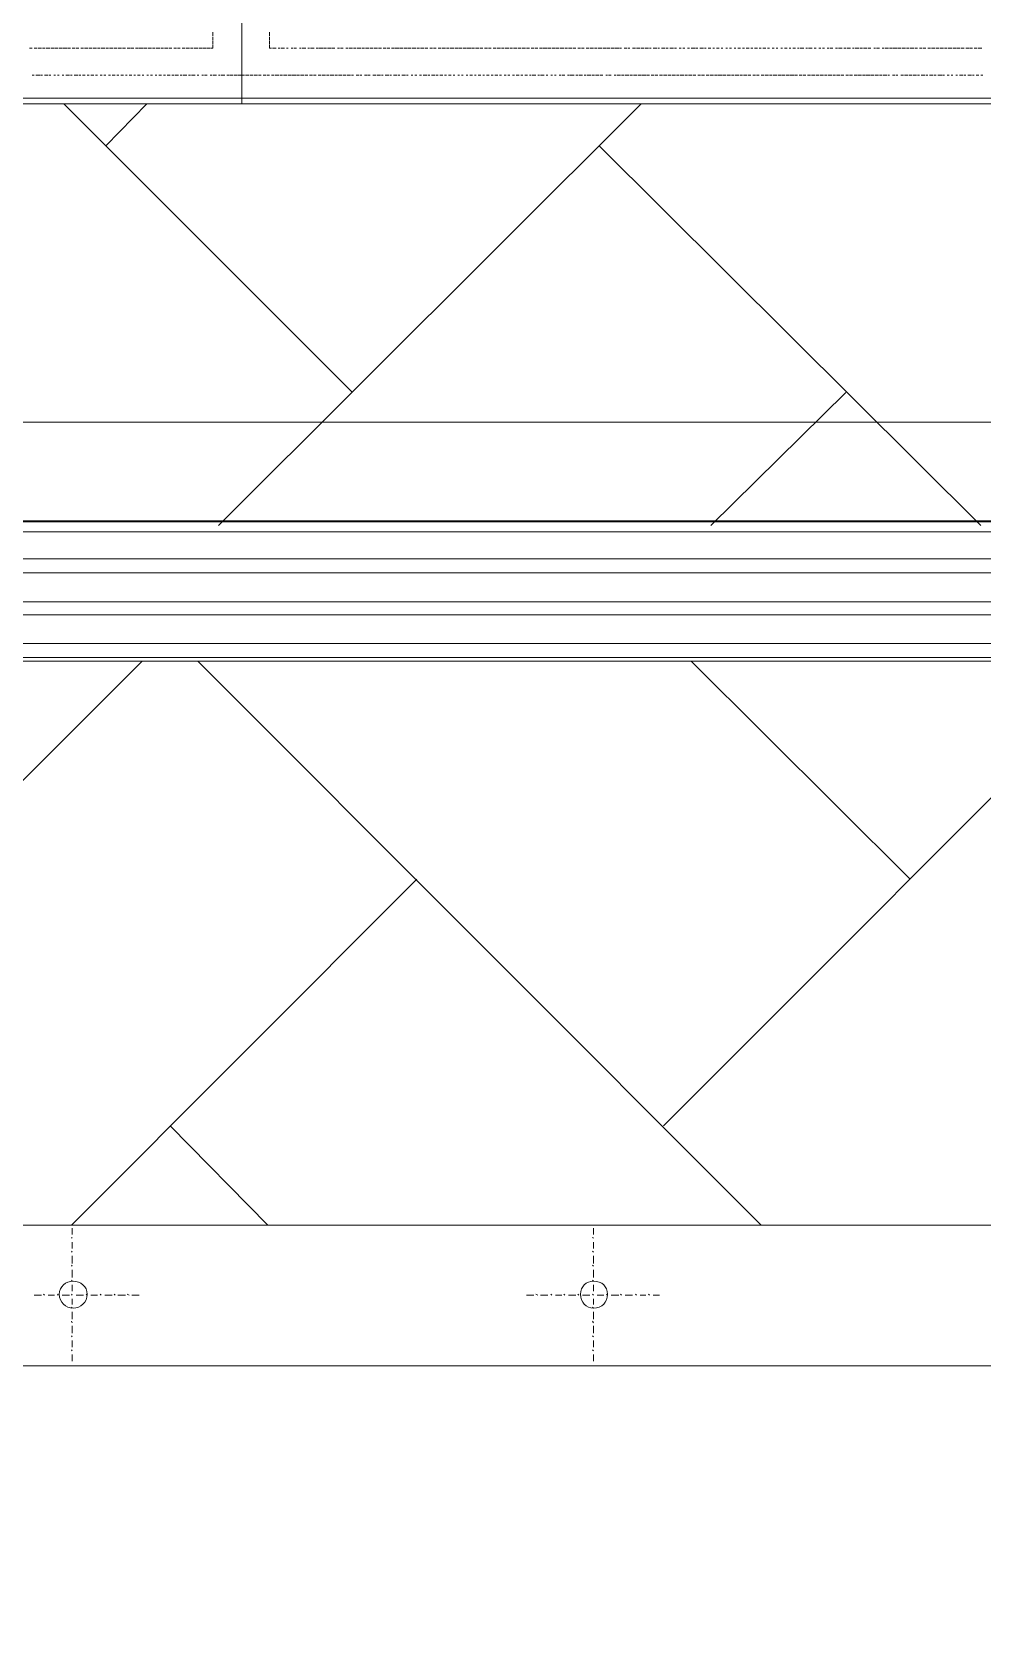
# Model space of a CAD drawing. Header units: millimetres. Extents: x 2928 to 3112, y 1220 to 1280.
# Drawn here: x 2951.639 to 2953.341, y 1262.581 to 1265.428 of the extents above; entities that cross this region are included whole.
import ezdxf

# ---------------------------------------------------------------- set-up
doc = ezdxf.new("R2010")
doc.units = ezdxf.units.MM

msp = doc.modelspace()

# ---------------------------------------------------------------- linework, layer by layer
at = {"color": 7, "linetype": 'Continuous', "lineweight": 20, "true_color": 0x000007}
for points in [[(2952.0148, 1265.75397), (2949.99977, 1265.75397), (2949.99977, 1265.29896), (2952.0148, 1265.29896)], [(2954.0315, 1265.75397), (2952.0148, 1265.75397), (2952.0148, 1265.29896), (2954.0315, 1265.29896)], [(2954.85818, 1263.03893), (2954.85818, 1263.2906), (2940.24797, 1263.2906), (2940.24797, 1240.06027), (2954.82318, 1240.06027), (2954.82318, 1240.31361), (2940.49964, 1240.31361), (2940.49964, 1263.03893)]]:
    msp.add_lwpolyline(points, close=True, dxfattribs=at)
at = {"color": 252, "linetype": 'Continuous', "lineweight": 13, "true_color": 0x989898}
for points in [[(2951.96314, 1265.42063), (2951.96314, 1265.4273), (2951.96314, 1265.4273)], [(2951.96314, 1265.41397), (2951.96314, 1265.41897), (2951.96314, 1265.41897)], [(2952.0648, 1265.4273), (2952.0648, 1265.42063), (2952.0648, 1265.42063)], [(2952.0648, 1265.41897), (2952.0648, 1265.41397), (2952.0648, 1265.41397)], [(2951.6348, 1265.39897), (2951.6398, 1265.39897), (2951.6398, 1265.39897)], [(2951.64313, 1265.39897), (2951.64813, 1265.39897), (2951.64813, 1265.39897)], [(2951.6498, 1265.39897), (2951.65646, 1265.39897), (2951.65646, 1265.39897)], [(2951.65813, 1265.39897), (2951.66313, 1265.39897), (2951.66313, 1265.39897)], [(2951.6648, 1265.39897), (2951.67147, 1265.39897), (2951.67147, 1265.39897)], [(2951.67313, 1265.39897), (2951.67813, 1265.39897), (2951.67813, 1265.39897)], [(2951.6798, 1265.39897), (2951.68647, 1265.39897), (2951.68647, 1265.39897)], [(2951.68813, 1265.39897), (2951.69313, 1265.39897), (2951.69313, 1265.39897)], [(2951.6948, 1265.39897), (2951.70147, 1265.39897), (2951.70147, 1265.39897)], [(2951.70313, 1265.39897), (2951.70813, 1265.39897), (2951.70813, 1265.39897)], [(2951.71147, 1265.39897), (2951.71647, 1265.39897), (2951.71647, 1265.39897)], [(2951.71813, 1265.39897), (2951.72313, 1265.39897), (2951.72313, 1265.39897)], [(2951.72647, 1265.39897), (2951.73147, 1265.39897), (2951.73147, 1265.39897)], [(2951.73313, 1265.39897), (2951.7398, 1265.39897), (2951.7398, 1265.39897)], [(2951.74147, 1265.39897), (2951.74647, 1265.39897), (2951.74647, 1265.39897)], [(2951.74813, 1265.39897), (2951.7548, 1265.39897), (2951.7548, 1265.39897)], [(2951.75647, 1265.39897), (2951.76147, 1265.39897), (2951.76147, 1265.39897)], [(2951.76313, 1265.39897), (2951.7698, 1265.39897), (2951.7698, 1265.39897)], [(2951.77147, 1265.39897), (2951.77647, 1265.39897), (2951.77647, 1265.39897)], [(2951.77813, 1265.39897), (2951.7848, 1265.39897), (2951.7848, 1265.39897)], [(2951.78647, 1265.39897), (2951.79147, 1265.39897), (2951.79147, 1265.39897)], [(2951.79313, 1265.39897), (2951.7998, 1265.39897), (2951.7998, 1265.39897)], [(2951.80147, 1265.39897), (2951.80647, 1265.39897), (2951.80647, 1265.39897)], [(2951.8098, 1265.39897), (2951.8148, 1265.39897), (2951.8148, 1265.39897)], [(2951.81647, 1265.39897), (2951.82147, 1265.39897), (2951.82147, 1265.39897)], [(2951.8248, 1265.39897), (2951.8298, 1265.39897), (2951.8298, 1265.39897)], [(2951.83147, 1265.39897), (2951.83813, 1265.39897), (2951.83813, 1265.39897)], [(2951.8398, 1265.39897), (2951.8448, 1265.39897), (2951.8448, 1265.39897)], [(2951.84647, 1265.39897), (2951.85313, 1265.39897), (2951.85313, 1265.39897)], [(2951.8548, 1265.39897), (2951.8598, 1265.39897), (2951.8598, 1265.39897)], [(2951.86147, 1265.39897), (2951.86813, 1265.39897), (2951.86813, 1265.39897)], [(2951.8698, 1265.39897), (2951.8748, 1265.39897), (2951.8748, 1265.39897)], [(2951.87647, 1265.39897), (2951.88313, 1265.39897), (2951.88313, 1265.39897)], [(2951.8848, 1265.39897), (2951.8898, 1265.39897), (2951.8898, 1265.39897)], [(2951.89313, 1265.39897), (2951.89814, 1265.39897), (2951.89814, 1265.39897)], [(2951.8998, 1265.39897), (2951.9048, 1265.39897), (2951.9048, 1265.39897)], [(2951.90814, 1265.39897), (2951.91314, 1265.39897), (2951.91314, 1265.39897)], [(2951.9148, 1265.39897), (2951.92147, 1265.39897), (2951.92147, 1265.39897)], [(2951.92314, 1265.39897), (2951.92814, 1265.39897), (2951.92814, 1265.39897)], [(2951.9298, 1265.39897), (2951.93647, 1265.39897), (2951.93647, 1265.39897)], [(2951.93814, 1265.39897), (2951.94314, 1265.39897), (2951.94314, 1265.39897)], [(2951.9448, 1265.39897), (2951.95147, 1265.39897), (2951.95147, 1265.39897)], [(2951.95314, 1265.39897), (2951.95814, 1265.39897), (2951.95814, 1265.39897)], [(2951.9598, 1265.39897), (2951.96314, 1265.39897), (2951.96314, 1265.40397)], [(2951.96314, 1265.40563), (2951.96314, 1265.4123), (2951.96314, 1265.4123)], [(2952.0648, 1265.4123), (2952.0648, 1265.40563), (2952.0648, 1265.40563)], [(2952.0648, 1265.40397), (2952.0648, 1265.39897), (2952.06814, 1265.39897)], [(2952.0698, 1265.39897), (2952.07647, 1265.39897), (2952.07647, 1265.39897)], [(2952.0798, 1265.39897), (2952.08314, 1265.39897), (2952.08314, 1265.39897)], [(2952.0848, 1265.39897), (2952.09147, 1265.39897), (2952.09147, 1265.39897)], [(2952.0948, 1265.39897), (2952.09814, 1265.39897), (2952.09814, 1265.39897)], [(2952.10314, 1265.39897), (2952.10647, 1265.39897), (2952.10647, 1265.39897)], [(2952.10814, 1265.39897), (2952.11314, 1265.39897), (2952.11314, 1265.39897)], [(2952.11814, 1265.39897), (2952.12147, 1265.39897), (2952.12147, 1265.39897)], [(2952.12314, 1265.39897), (2952.12981, 1265.39897), (2952.12981, 1265.39897)], [(2952.13314, 1265.39897), (2952.13647, 1265.39897), (2952.13647, 1265.39897)], [(2952.13814, 1265.39897), (2952.14481, 1265.39897), (2952.14481, 1265.39897)], [(2952.14814, 1265.39897), (2952.15147, 1265.39897), (2952.15147, 1265.39897)], [(2952.15314, 1265.39897), (2952.15981, 1265.39897), (2952.15981, 1265.39897)], [(2952.16147, 1265.39897), (2952.16647, 1265.39897), (2952.16647, 1265.39897)], [(2952.16814, 1265.39897), (2952.17481, 1265.39897), (2952.17481, 1265.39897)], [(2952.17647, 1265.39897), (2952.18147, 1265.39897), (2952.18147, 1265.39897)], [(2952.18647, 1265.39897), (2952.18981, 1265.39897), (2952.18981, 1265.39897)], [(2952.19147, 1265.39897), (2952.19647, 1265.39897), (2952.19647, 1265.39897)], [(2952.20147, 1265.39897), (2952.20481, 1265.39897), (2952.20481, 1265.39897)], [(2952.20647, 1265.39897), (2952.21314, 1265.39897), (2952.21314, 1265.39897)], [(2952.21481, 1265.39897), (2952.21981, 1265.39897), (2952.21981, 1265.39897)], [(2952.22147, 1265.39897), (2952.22814, 1265.39897), (2952.22814, 1265.39897)], [(2952.22981, 1265.39897), (2952.23481, 1265.39897), (2952.23481, 1265.39897)], [(2952.23647, 1265.39897), (2952.24314, 1265.39897), (2952.24314, 1265.39897)], [(2952.24481, 1265.39897), (2952.24981, 1265.39897), (2952.24981, 1265.39897)], [(2952.25147, 1265.39897), (2952.25814, 1265.39897), (2952.25814, 1265.39897)], [(2952.25981, 1265.39897), (2952.26481, 1265.39897), (2952.26481, 1265.39897)], [(2952.26814, 1265.39897), (2952.27314, 1265.39897), (2952.27314, 1265.39897)], [(2952.27481, 1265.39897), (2952.27981, 1265.39897), (2952.27981, 1265.39897)], [(2952.28314, 1265.39897), (2952.28814, 1265.39897), (2952.28814, 1265.39897)], [(2952.28981, 1265.39897), (2952.29647, 1265.39897), (2952.29647, 1265.39897)], [(2952.29814, 1265.39897), (2952.30314, 1265.39897), (2952.30314, 1265.39897)], [(2952.30481, 1265.39897), (2952.31147, 1265.39897), (2952.31147, 1265.39897)], [(2952.31314, 1265.39897), (2952.31814, 1265.39897), (2952.31814, 1265.39897)], [(2952.31981, 1265.39897), (2952.32647, 1265.39897), (2952.32647, 1265.39897)], [(2952.32814, 1265.39897), (2952.33314, 1265.39897), (2952.33314, 1265.39897)], [(2952.33481, 1265.39897), (2952.34147, 1265.39897), (2952.34147, 1265.39897)], [(2952.34314, 1265.39897), (2952.34814, 1265.39897), (2952.34814, 1265.39897)], [(2952.35147, 1265.39897), (2952.35647, 1265.39897), (2952.35647, 1265.39897)], [(2952.35814, 1265.39897), (2952.36314, 1265.39897), (2952.36314, 1265.39897)], [(2952.36648, 1265.39897), (2952.37148, 1265.39897), (2952.37148, 1265.39897)], [(2952.37314, 1265.39897), (2952.37981, 1265.39897), (2952.37981, 1265.39897)], [(2952.38148, 1265.39897), (2952.38648, 1265.39897), (2952.38648, 1265.39897)], [(2952.38814, 1265.39897), (2952.39481, 1265.39897), (2952.39481, 1265.39897)], [(2952.39648, 1265.39897), (2952.40148, 1265.39897), (2952.40148, 1265.39897)], [(2952.40314, 1265.39897), (2952.40981, 1265.39897), (2952.40981, 1265.39897)], [(2952.41148, 1265.39897), (2952.41648, 1265.39897), (2952.41648, 1265.39897)], [(2952.41814, 1265.39897), (2952.42481, 1265.39897), (2952.42481, 1265.39897)], [(2952.42648, 1265.39897), (2952.43148, 1265.39897), (2952.43148, 1265.39897)], [(2952.43314, 1265.39897), (2952.43981, 1265.39897), (2952.43981, 1265.39897)], [(2952.44148, 1265.39897), (2952.44648, 1265.39897), (2952.44648, 1265.39897)], [(2952.44981, 1265.39897), (2952.45481, 1265.39897), (2952.45481, 1265.39897)], [(2952.45648, 1265.39897), (2952.46148, 1265.39897), (2952.46148, 1265.39897)], [(2952.46481, 1265.39897), (2952.46981, 1265.39897), (2952.46981, 1265.39897)], [(2952.47148, 1265.39897), (2952.47814, 1265.39897), (2952.47814, 1265.39897)], [(2952.47981, 1265.39897), (2952.48481, 1265.39897), (2952.48481, 1265.39897)], [(2952.48648, 1265.39897), (2952.49314, 1265.39897), (2952.49314, 1265.39897)], [(2952.49481, 1265.39897), (2952.49981, 1265.39897), (2952.49981, 1265.39897)], [(2952.50148, 1265.39897), (2952.50814, 1265.39897), (2952.50814, 1265.39897)], [(2952.50981, 1265.39897), (2952.51481, 1265.39897), (2952.51481, 1265.39897)], [(2952.51648, 1265.39897), (2952.52314, 1265.39897), (2952.52314, 1265.39897)], [(2952.52481, 1265.39897), (2952.52981, 1265.39897), (2952.52981, 1265.39897)], [(2952.53314, 1265.39897), (2952.53814, 1265.39897), (2952.53814, 1265.39897)], [(2952.53981, 1265.39897), (2952.54481, 1265.39897), (2952.54481, 1265.39897)], [(2952.54814, 1265.39897), (2952.55314, 1265.39897), (2952.55314, 1265.39897)], [(2952.55481, 1265.39897), (2952.56148, 1265.39897), (2952.56148, 1265.39897)], [(2952.56314, 1265.39897), (2952.56814, 1265.39897), (2952.56814, 1265.39897)], [(2952.56981, 1265.39897), (2952.57648, 1265.39897), (2952.57648, 1265.39897)], [(2952.57814, 1265.39897), (2952.58314, 1265.39897), (2952.58314, 1265.39897)], [(2952.58481, 1265.39897), (2952.59148, 1265.39897), (2952.59148, 1265.39897)], [(2952.59314, 1265.39897), (2952.59815, 1265.39897), (2952.59815, 1265.39897)], [(2952.59981, 1265.39897), (2952.60648, 1265.39897), (2952.60648, 1265.39897)], [(2952.60815, 1265.39897), (2952.61315, 1265.39897), (2952.61315, 1265.39897)], [(2952.61648, 1265.39897), (2952.62148, 1265.39897), (2952.62148, 1265.39897)], [(2952.62315, 1265.39897), (2952.62815, 1265.39897), (2952.62815, 1265.39897)], [(2952.63148, 1265.39897), (2952.63648, 1265.39897), (2952.63648, 1265.39897)], [(2952.63815, 1265.39897), (2952.64481, 1265.39897), (2952.64481, 1265.39897)], [(2952.64648, 1265.39897), (2952.65148, 1265.39897), (2952.65148, 1265.39897)], [(2952.65315, 1265.39897), (2952.65981, 1265.39897), (2952.65981, 1265.39897)], [(2952.66148, 1265.39897), (2952.66648, 1265.39897), (2952.66648, 1265.39897)], [(2952.66815, 1265.39897), (2952.67481, 1265.39897), (2952.67481, 1265.39897)], [(2952.67648, 1265.39897), (2952.68148, 1265.39897), (2952.68148, 1265.39897)], [(2952.68315, 1265.39897), (2952.68981, 1265.39897), (2952.68981, 1265.39897)], [(2952.69148, 1265.39897), (2952.69481, 1265.39897), (2952.69481, 1265.39897)], [(2952.69981, 1265.39897), (2952.70481, 1265.39897), (2952.70481, 1265.39897)], [(2952.70648, 1265.39897), (2952.70981, 1265.39897), (2952.70981, 1265.39897)], [(2952.71481, 1265.39897), (2952.71981, 1265.39897), (2952.71981, 1265.39897)], [(2952.72148, 1265.39897), (2952.72815, 1265.39897), (2952.72815, 1265.39897)], [(2952.72981, 1265.39897), (2952.73481, 1265.39897), (2952.73481, 1265.39897)], [(2952.73648, 1265.39897), (2952.74315, 1265.39897), (2952.74315, 1265.39897)], [(2952.74481, 1265.39897), (2952.74815, 1265.39897), (2952.74815, 1265.39897)], [(2952.75148, 1265.39897), (2952.75815, 1265.39897), (2952.75815, 1265.39897)], [(2952.75981, 1265.39897), (2952.76315, 1265.39897), (2952.76315, 1265.39897)], [(2952.76648, 1265.39897), (2952.77315, 1265.39897), (2952.77315, 1265.39897)], [(2952.77481, 1265.39897), (2952.77815, 1265.39897), (2952.77815, 1265.39897)], [(2952.78148, 1265.39897), (2952.78815, 1265.39897), (2952.78815, 1265.39897)], [(2952.78981, 1265.39897), (2952.79315, 1265.39897), (2952.79315, 1265.39897)], [(2952.79815, 1265.39897), (2952.80148, 1265.39897), (2952.80148, 1265.39897)], [(2952.80481, 1265.39897), (2952.80815, 1265.39897), (2952.80815, 1265.39897)], [(2952.81315, 1265.39897), (2952.81648, 1265.39897), (2952.81648, 1265.39897)], [(2952.81981, 1265.39897), (2952.82648, 1265.39897), (2952.82648, 1265.39897)], [(2952.82815, 1265.39897), (2952.83148, 1265.39897), (2952.83148, 1265.39897)], [(2952.83482, 1265.39897), (2952.84148, 1265.39897), (2952.84148, 1265.39897)], [(2952.84315, 1265.39897), (2952.84648, 1265.39897), (2952.84648, 1265.39897)], [(2952.84982, 1265.39897), (2952.85482, 1265.39897), (2952.85482, 1265.39897)], [(2952.85815, 1265.39897), (2952.86148, 1265.39897), (2952.86148, 1265.39897)], [(2952.86482, 1265.39897), (2952.86982, 1265.39897), (2952.86982, 1265.39897)], [(2952.87315, 1265.39897), (2952.87648, 1265.39897), (2952.87648, 1265.39897)], [(2952.88148, 1265.39897), (2952.88482, 1265.39897), (2952.88482, 1265.39897)], [(2952.88815, 1265.39897), (2952.89148, 1265.39897), (2952.89148, 1265.39897)], [(2952.89648, 1265.39897), (2952.89982, 1265.39897), (2952.89982, 1265.39897)], [(2952.90315, 1265.39897), (2952.90815, 1265.39897), (2952.90815, 1265.39897)], [(2952.91148, 1265.39897), (2952.91482, 1265.39897), (2952.91482, 1265.39897)], [(2952.91815, 1265.39897), (2952.92315, 1265.39897), (2952.92315, 1265.39897)], [(2952.92648, 1265.39897), (2952.92982, 1265.39897), (2952.92982, 1265.39897)], [(2952.93315, 1265.39897), (2952.93815, 1265.39897), (2952.93815, 1265.39897)], [(2952.94148, 1265.39897), (2952.94482, 1265.39897), (2952.94482, 1265.39897)], [(2952.94815, 1265.39897), (2952.95315, 1265.39897), (2952.95315, 1265.39897)], [(2952.95648, 1265.39897), (2952.95982, 1265.39897), (2952.95982, 1265.39897)], [(2952.96482, 1265.39897), (2952.96815, 1265.39897), (2952.96815, 1265.39897)], [(2952.97148, 1265.39897), (2952.97482, 1265.39897), (2952.97482, 1265.39897)], [(2952.97982, 1265.39897), (2952.98315, 1265.39897), (2952.98315, 1265.39897)], [(2952.98648, 1265.39897), (2952.99148, 1265.39897), (2952.99148, 1265.39897)], [(2952.99482, 1265.39897), (2952.99815, 1265.39897), (2952.99815, 1265.39897)], [(2953.00148, 1265.39897), (2953.00648, 1265.39897), (2953.00648, 1265.39897)], [(2953.00982, 1265.39897), (2953.01315, 1265.39897), (2953.01315, 1265.39897)], [(2953.01482, 1265.39897), (2953.02148, 1265.39897), (2953.02148, 1265.39897)], [(2953.02482, 1265.39897), (2953.02815, 1265.39897), (2953.02815, 1265.39897)], [(2953.02982, 1265.39897), (2953.03648, 1265.39897), (2953.03648, 1265.39897)], [(2953.03982, 1265.39897), (2953.04315, 1265.39897), (2953.04315, 1265.39897)], [(2953.04815, 1265.39897), (2953.05148, 1265.39897), (2953.05148, 1265.39897)], [(2953.05482, 1265.39897), (2953.05815, 1265.39897), (2953.05815, 1265.39897)], [(2953.06315, 1265.39897), (2953.06649, 1265.39897), (2953.06649, 1265.39897)], [(2953.06815, 1265.39897), (2953.07315, 1265.39897), (2953.07315, 1265.39897)], [(2953.07815, 1265.39897), (2953.08149, 1265.39897), (2953.08149, 1265.39897)], [(2953.08315, 1265.39897), (2953.08982, 1265.39897), (2953.08982, 1265.39897)], [(2953.09315, 1265.39897), (2953.09649, 1265.39897), (2953.09649, 1265.39897)], [(2953.09815, 1265.39897), (2953.10482, 1265.39897), (2953.10482, 1265.39897)], [(2953.10815, 1265.39897), (2953.11149, 1265.39897), (2953.11149, 1265.39897)], [(2953.11315, 1265.39897), (2953.11982, 1265.39897), (2953.11982, 1265.39897)], [(2953.12149, 1265.39897), (2953.12649, 1265.39897), (2953.12649, 1265.39897)], [(2953.12815, 1265.39897), (2953.13482, 1265.39897), (2953.13482, 1265.39897)], [(2953.13649, 1265.39897), (2953.14149, 1265.39897), (2953.14149, 1265.39897)], [(2953.14649, 1265.39897), (2953.14982, 1265.39897), (2953.14982, 1265.39897)], [(2953.15149, 1265.39897), (2953.15649, 1265.39897), (2953.15649, 1265.39897)], [(2953.16149, 1265.39897), (2953.16482, 1265.39897), (2953.16482, 1265.39897)], [(2953.16649, 1265.39897), (2953.17315, 1265.39897), (2953.17315, 1265.39897)], [(2953.17482, 1265.39897), (2953.17982, 1265.39897), (2953.17982, 1265.39897)], [(2953.18149, 1265.39897), (2953.18815, 1265.39897), (2953.18815, 1265.39897)], [(2953.18982, 1265.39897), (2953.19482, 1265.39897), (2953.19482, 1265.39897)], [(2953.19649, 1265.39897), (2953.20315, 1265.39897), (2953.20315, 1265.39897)], [(2953.20482, 1265.39897), (2953.20982, 1265.39897), (2953.20982, 1265.39897)], [(2953.21149, 1265.39897), (2953.21815, 1265.39897), (2953.21815, 1265.39897)], [(2953.21982, 1265.39897), (2953.22482, 1265.39897), (2953.22482, 1265.39897)], [(2953.22815, 1265.39897), (2953.23315, 1265.39897), (2953.23315, 1265.39897)], [(2953.23482, 1265.39897), (2953.23982, 1265.39897), (2953.23982, 1265.39897)], [(2953.24315, 1265.39897), (2953.24815, 1265.39897), (2953.24815, 1265.39897)], [(2953.24982, 1265.39897), (2953.25649, 1265.39897), (2953.25649, 1265.39897)], [(2953.25815, 1265.39897), (2953.26315, 1265.39897), (2953.26315, 1265.39897)], [(2953.26482, 1265.39897), (2953.27149, 1265.39897), (2953.27149, 1265.39897)], [(2953.27315, 1265.39897), (2953.27815, 1265.39897), (2953.27815, 1265.39897)], [(2953.27982, 1265.39897), (2953.28649, 1265.39897), (2953.28649, 1265.39897)], [(2953.28815, 1265.39897), (2953.29315, 1265.39897), (2953.29315, 1265.39897)], [(2953.29482, 1265.39897), (2953.30149, 1265.39897), (2953.30149, 1265.39897)], [(2953.30316, 1265.39897), (2953.30816, 1265.39897), (2953.30816, 1265.39897)], [(2953.31149, 1265.39897), (2953.31649, 1265.39897), (2953.31649, 1265.39897)], [(2953.31816, 1265.39897), (2953.32316, 1265.39897), (2953.32316, 1265.39897)], [(2953.32649, 1265.39897), (2953.33149, 1265.39897), (2953.33149, 1265.39897)], [(2953.33316, 1265.39897), (2953.33982, 1265.39897), (2953.33982, 1265.39897)], [(2951.6398, 1265.35063), (2951.64313, 1265.35063), (2951.64313, 1265.35063)], [(2951.64646, 1265.35063), (2951.65313, 1265.35063), (2951.65313, 1265.35063)], [(2951.6548, 1265.35063), (2951.65813, 1265.35063), (2951.65813, 1265.35063)], [(2951.66147, 1265.35063), (2951.66813, 1265.35063), (2951.66813, 1265.35063)], [(2951.6698, 1265.35063), (2951.67313, 1265.35063), (2951.67313, 1265.35063)], [(2951.67813, 1265.35063), (2951.68147, 1265.35063), (2951.68147, 1265.35063)], [(2951.6848, 1265.35063), (2951.68813, 1265.35063), (2951.68813, 1265.35063)], [(2951.69313, 1265.35063), (2951.69647, 1265.35063), (2951.69647, 1265.35063)], [(2951.6998, 1265.35063), (2951.70647, 1265.35063), (2951.70647, 1265.35063)], [(2951.70813, 1265.35063), (2951.71147, 1265.35063), (2951.71147, 1265.35063)], [(2951.7148, 1265.35063), (2951.72147, 1265.35063), (2951.72147, 1265.35063)], [(2951.72313, 1265.35063), (2951.72647, 1265.35063), (2951.72647, 1265.35063)], [(2951.7298, 1265.35063), (2951.7348, 1265.35063), (2951.7348, 1265.35063)], [(2951.73813, 1265.35063), (2951.74147, 1265.35063), (2951.74147, 1265.35063)], [(2951.7448, 1265.35063), (2951.7498, 1265.35063), (2951.7498, 1265.35063)], [(2951.75313, 1265.35063), (2951.75647, 1265.35063), (2951.75647, 1265.35063)], [(2951.76147, 1265.35063), (2951.7648, 1265.35063), (2951.7648, 1265.35063)], [(2951.76813, 1265.35063), (2951.77147, 1265.35063), (2951.77147, 1265.35063)], [(2951.77647, 1265.35063), (2951.7798, 1265.35063), (2951.7798, 1265.35063)], [(2951.78313, 1265.35063), (2951.78813, 1265.35063), (2951.78813, 1265.35063)], [(2951.79147, 1265.35063), (2951.7948, 1265.35063), (2951.7948, 1265.35063)], [(2951.79813, 1265.35063), (2951.80313, 1265.35063), (2951.80313, 1265.35063)], [(2951.80647, 1265.35063), (2951.8098, 1265.35063), (2951.8098, 1265.35063)], [(2951.81313, 1265.35063), (2951.81813, 1265.35063), (2951.81813, 1265.35063)], [(2951.82147, 1265.35063), (2951.8248, 1265.35063), (2951.8248, 1265.35063)], [(2951.82813, 1265.35063), (2951.83313, 1265.35063), (2951.83313, 1265.35063)], [(2951.83647, 1265.35063), (2951.8398, 1265.35063), (2951.8398, 1265.35063)], [(2951.8448, 1265.35063), (2951.84813, 1265.35063), (2951.84813, 1265.35063)], [(2951.85147, 1265.35063), (2951.8548, 1265.35063), (2951.8548, 1265.35063)], [(2951.8598, 1265.35063), (2951.86313, 1265.35063), (2951.86313, 1265.35063)], [(2951.86647, 1265.35063), (2951.87147, 1265.35063), (2951.87147, 1265.35063)], [(2951.8748, 1265.35063), (2951.87813, 1265.35063), (2951.87813, 1265.35063)], [(2951.88147, 1265.35063), (2951.88647, 1265.35063), (2951.88647, 1265.35063)], [(2951.8898, 1265.35063), (2951.89313, 1265.35063), (2951.89313, 1265.35063)], [(2951.8948, 1265.35063), (2951.90147, 1265.35063), (2951.90147, 1265.35063)], [(2951.9048, 1265.35063), (2951.90814, 1265.35063), (2951.90814, 1265.35063)], [(2951.9098, 1265.35063), (2951.91647, 1265.35063), (2951.91647, 1265.35063)], [(2951.9198, 1265.35063), (2951.92314, 1265.35063), (2951.92314, 1265.35063)], [(2951.9248, 1265.35063), (2951.93147, 1265.35063), (2951.93147, 1265.35063)], [(2951.9348, 1265.35063), (2951.93814, 1265.35063), (2951.93814, 1265.35063)], [(2951.94314, 1265.35063), (2951.94647, 1265.35063), (2951.94647, 1265.35063)], [(2951.94814, 1265.35063), (2951.95314, 1265.35063), (2951.95314, 1265.35063)], [(2951.95814, 1265.35063), (2951.96147, 1265.35063), (2951.96147, 1265.35063)], [(2951.96314, 1265.35063), (2951.9698, 1265.35063), (2951.9698, 1265.35063)], [(2951.97314, 1265.35063), (2951.97647, 1265.35063), (2951.97647, 1265.35063)], [(2951.97814, 1265.35063), (2951.9848, 1265.35063), (2951.9848, 1265.35063)], [(2951.98814, 1265.35063), (2951.99147, 1265.35063), (2951.99147, 1265.35063)], [(2951.99314, 1265.35063), (2951.9998, 1265.35063), (2951.9998, 1265.35063)], [(2952.00147, 1265.35063), (2952.00647, 1265.35063), (2952.00647, 1265.35063)], [(2952.00814, 1265.35063), (2952.0148, 1265.35063), (2952.0148, 1265.35063)], [(2952.0148, 1265.35063), (2952.0198, 1265.35063), (2952.0198, 1265.35063)], [(2952.02147, 1265.35063), (2952.02814, 1265.35063), (2952.02814, 1265.35063)], [(2952.0298, 1265.35063), (2952.0348, 1265.35063), (2952.0348, 1265.35063)], [(2952.03647, 1265.35063), (2952.04314, 1265.35063), (2952.04314, 1265.35063)], [(2952.0448, 1265.35063), (2952.0498, 1265.35063), (2952.0498, 1265.35063)], [(2952.05314, 1265.35063), (2952.05814, 1265.35063), (2952.05814, 1265.35063)], [(2952.0598, 1265.35063), (2952.0648, 1265.35063), (2952.0648, 1265.35063)], [(2952.06814, 1265.35063), (2952.07314, 1265.35063), (2952.07314, 1265.35063)], [(2952.0748, 1265.35063), (2952.08147, 1265.35063), (2952.08147, 1265.35063)], [(2952.08314, 1265.35063), (2952.08814, 1265.35063), (2952.08814, 1265.35063)], [(2952.0898, 1265.35063), (2952.09647, 1265.35063), (2952.09647, 1265.35063)], [(2952.09814, 1265.35063), (2952.10314, 1265.35063), (2952.10314, 1265.35063)], [(2952.1048, 1265.35063), (2952.11147, 1265.35063), (2952.11147, 1265.35063)], [(2952.11314, 1265.35063), (2952.11814, 1265.35063), (2952.11814, 1265.35063)], [(2952.1198, 1265.35063), (2952.12647, 1265.35063), (2952.12647, 1265.35063)], [(2952.12814, 1265.35063), (2952.13314, 1265.35063), (2952.13314, 1265.35063)], [(2952.13647, 1265.35063), (2952.14147, 1265.35063), (2952.14147, 1265.35063)], [(2952.14314, 1265.35063), (2952.14814, 1265.35063), (2952.14814, 1265.35063)], [(2952.15147, 1265.35063), (2952.15647, 1265.35063), (2952.15647, 1265.35063)], [(2952.15814, 1265.35063), (2952.16481, 1265.35063), (2952.16481, 1265.35063)], [(2952.16647, 1265.35063), (2952.17147, 1265.35063), (2952.17147, 1265.35063)], [(2952.17314, 1265.35063), (2952.17981, 1265.35063), (2952.17981, 1265.35063)], [(2952.18147, 1265.35063), (2952.18647, 1265.35063), (2952.18647, 1265.35063)], [(2952.18814, 1265.35063), (2952.19481, 1265.35063), (2952.19481, 1265.35063)], [(2952.19647, 1265.35063), (2952.20147, 1265.35063), (2952.20147, 1265.35063)], [(2952.20314, 1265.35063), (2952.20981, 1265.35063), (2952.20981, 1265.35063)], [(2952.21147, 1265.35063), (2952.21481, 1265.35063), (2952.21481, 1265.35063)], [(2952.21981, 1265.35063), (2952.22481, 1265.35063), (2952.22481, 1265.35063)], [(2952.22647, 1265.35063), (2952.22981, 1265.35063), (2952.22981, 1265.35063)], [(2952.23481, 1265.35063), (2952.23981, 1265.35063), (2952.23981, 1265.35063)], [(2952.24147, 1265.35063), (2952.24481, 1265.35063), (2952.24481, 1265.35063)], [(2952.24981, 1265.35063), (2952.25481, 1265.35063), (2952.25481, 1265.35063)], [(2952.25647, 1265.35063), (2952.26314, 1265.35063), (2952.26314, 1265.35063)], [(2952.26481, 1265.35063), (2952.26814, 1265.35063), (2952.26814, 1265.35063)], [(2952.27147, 1265.35063), (2952.27814, 1265.35063), (2952.27814, 1265.35063)], [(2952.27981, 1265.35063), (2952.28314, 1265.35063), (2952.28314, 1265.35063)], [(2952.28647, 1265.35063), (2952.29314, 1265.35063), (2952.29314, 1265.35063)], [(2952.29481, 1265.35063), (2952.29814, 1265.35063), (2952.29814, 1265.35063)], [(2952.30147, 1265.35063), (2952.30814, 1265.35063), (2952.30814, 1265.35063)], [(2952.30981, 1265.35063), (2952.31314, 1265.35063), (2952.31314, 1265.35063)], [(2952.31814, 1265.35063), (2952.32147, 1265.35063), (2952.32147, 1265.35063)], [(2952.32481, 1265.35063), (2952.32814, 1265.35063), (2952.32814, 1265.35063)], [(2952.33314, 1265.35063), (2952.33647, 1265.35063), (2952.33647, 1265.35063)], [(2952.33981, 1265.35063), (2952.34647, 1265.35063), (2952.34647, 1265.35063)], [(2952.34814, 1265.35063), (2952.35147, 1265.35063), (2952.35147, 1265.35063)], [(2952.35481, 1265.35063), (2952.36148, 1265.35063), (2952.36148, 1265.35063)], [(2952.36314, 1265.35063), (2952.36648, 1265.35063), (2952.36648, 1265.35063)], [(2952.36981, 1265.35063), (2952.37481, 1265.35063), (2952.37481, 1265.35063)], [(2952.37814, 1265.35063), (2952.38148, 1265.35063), (2952.38148, 1265.35063)], [(2952.38481, 1265.35063), (2952.38981, 1265.35063), (2952.38981, 1265.35063)], [(2952.39314, 1265.35063), (2952.39648, 1265.35063), (2952.39648, 1265.35063)], [(2952.40148, 1265.35063), (2952.40481, 1265.35063), (2952.40481, 1265.35063)], [(2952.40814, 1265.35063), (2952.41148, 1265.35063), (2952.41148, 1265.35063)], [(2952.41648, 1265.35063), (2952.41981, 1265.35063), (2952.41981, 1265.35063)], [(2952.42314, 1265.35063), (2952.42814, 1265.35063), (2952.42814, 1265.35063)], [(2952.43148, 1265.35063), (2952.43481, 1265.35063), (2952.43481, 1265.35063)], [(2952.43814, 1265.35063), (2952.44314, 1265.35063), (2952.44314, 1265.35063)], [(2952.44648, 1265.35063), (2952.44981, 1265.35063), (2952.44981, 1265.35063)], [(2952.45314, 1265.35063), (2952.45814, 1265.35063), (2952.45814, 1265.35063)], [(2952.46148, 1265.35063), (2952.46481, 1265.35063), (2952.46481, 1265.35063)], [(2952.46814, 1265.35063), (2952.47314, 1265.35063), (2952.47314, 1265.35063)], [(2952.47648, 1265.35063), (2952.47981, 1265.35063), (2952.47981, 1265.35063)], [(2952.48481, 1265.35063), (2952.48814, 1265.35063), (2952.48814, 1265.35063)], [(2952.49148, 1265.35063), (2952.49481, 1265.35063), (2952.49481, 1265.35063)], [(2952.49981, 1265.35063), (2952.50314, 1265.35063), (2952.50314, 1265.35063)], [(2952.50648, 1265.35063), (2952.51148, 1265.35063), (2952.51148, 1265.35063)], [(2952.51481, 1265.35063), (2952.51814, 1265.35063), (2952.51814, 1265.35063)], [(2952.52148, 1265.35063), (2952.52648, 1265.35063), (2952.52648, 1265.35063)], [(2952.52981, 1265.35063), (2952.53314, 1265.35063), (2952.53314, 1265.35063)], [(2952.53481, 1265.35063), (2952.54148, 1265.35063), (2952.54148, 1265.35063)], [(2952.54481, 1265.35063), (2952.54814, 1265.35063), (2952.54814, 1265.35063)], [(2952.54981, 1265.35063), (2952.55648, 1265.35063), (2952.55648, 1265.35063)], [(2952.55981, 1265.35063), (2952.56314, 1265.35063), (2952.56314, 1265.35063)], [(2952.56814, 1265.35063), (2952.57148, 1265.35063), (2952.57148, 1265.35063)], [(2952.57481, 1265.35063), (2952.57814, 1265.35063), (2952.57814, 1265.35063)], [(2952.58314, 1265.35063), (2952.58648, 1265.35063), (2952.58648, 1265.35063)], [(2952.58814, 1265.35063), (2952.59314, 1265.35063), (2952.59314, 1265.35063)], [(2952.59815, 1265.35063), (2952.60148, 1265.35063), (2952.60148, 1265.35063)], [(2952.60315, 1265.35063), (2952.60981, 1265.35063), (2952.60981, 1265.35063)], [(2952.61315, 1265.35063), (2952.61648, 1265.35063), (2952.61648, 1265.35063)], [(2952.61815, 1265.35063), (2952.62481, 1265.35063), (2952.62481, 1265.35063)], [(2952.62815, 1265.35063), (2952.63148, 1265.35063), (2952.63148, 1265.35063)], [(2952.63315, 1265.35063), (2952.63981, 1265.35063), (2952.63981, 1265.35063)], [(2952.64148, 1265.35063), (2952.64648, 1265.35063), (2952.64648, 1265.35063)], [(2952.64815, 1265.35063), (2952.65481, 1265.35063), (2952.65481, 1265.35063)], [(2952.65648, 1265.35063), (2952.66148, 1265.35063), (2952.66148, 1265.35063)], [(2952.66648, 1265.35063), (2952.66981, 1265.35063), (2952.66981, 1265.35063)], [(2952.67148, 1265.35063), (2952.67648, 1265.35063), (2952.67648, 1265.35063)], [(2952.68148, 1265.35063), (2952.68481, 1265.35063), (2952.68481, 1265.35063)], [(2952.68648, 1265.35063), (2952.69315, 1265.35063), (2952.69315, 1265.35063)], [(2952.69481, 1265.35063), (2952.69981, 1265.35063), (2952.69981, 1265.35063)], [(2952.70148, 1265.35063), (2952.70815, 1265.35063), (2952.70815, 1265.35063)], [(2952.70981, 1265.35063), (2952.71481, 1265.35063), (2952.71481, 1265.35063)], [(2952.71648, 1265.35063), (2952.72315, 1265.35063), (2952.72315, 1265.35063)], [(2952.72481, 1265.35063), (2952.72981, 1265.35063), (2952.72981, 1265.35063)], [(2952.73148, 1265.35063), (2952.73815, 1265.35063), (2952.73815, 1265.35063)], [(2952.73981, 1265.35063), (2952.74481, 1265.35063), (2952.74481, 1265.35063)], [(2952.74815, 1265.35063), (2952.75315, 1265.35063), (2952.75315, 1265.35063)], [(2952.75481, 1265.35063), (2952.75981, 1265.35063), (2952.75981, 1265.35063)], [(2952.76315, 1265.35063), (2952.76815, 1265.35063), (2952.76815, 1265.35063)], [(2952.76981, 1265.35063), (2952.77648, 1265.35063), (2952.77648, 1265.35063)], [(2952.77815, 1265.35063), (2952.78315, 1265.35063), (2952.78315, 1265.35063)], [(2952.78481, 1265.35063), (2952.79148, 1265.35063), (2952.79148, 1265.35063)], [(2952.79315, 1265.35063), (2952.79815, 1265.35063), (2952.79815, 1265.35063)], [(2952.79981, 1265.35063), (2952.80648, 1265.35063), (2952.80648, 1265.35063)], [(2952.80815, 1265.35063), (2952.81315, 1265.35063), (2952.81315, 1265.35063)], [(2952.81481, 1265.35063), (2952.82148, 1265.35063), (2952.82148, 1265.35063)], [(2952.82315, 1265.35063), (2952.82815, 1265.35063), (2952.82815, 1265.35063)], [(2952.83148, 1265.35063), (2952.83648, 1265.35063), (2952.83648, 1265.35063)], [(2952.83815, 1265.35063), (2952.84315, 1265.35063), (2952.84315, 1265.35063)], [(2952.84648, 1265.35063), (2952.85148, 1265.35063), (2952.85148, 1265.35063)], [(2952.85315, 1265.35063), (2952.85982, 1265.35063), (2952.85982, 1265.35063)], [(2952.86148, 1265.35063), (2952.86648, 1265.35063), (2952.86648, 1265.35063)], [(2952.86815, 1265.35063), (2952.87482, 1265.35063), (2952.87482, 1265.35063)], [(2952.87648, 1265.35063), (2952.88148, 1265.35063), (2952.88148, 1265.35063)], [(2952.88315, 1265.35063), (2952.88982, 1265.35063), (2952.88982, 1265.35063)], [(2952.89148, 1265.35063), (2952.89648, 1265.35063), (2952.89648, 1265.35063)], [(2952.89815, 1265.35063), (2952.90482, 1265.35063), (2952.90482, 1265.35063)], [(2952.90648, 1265.35063), (2952.91148, 1265.35063), (2952.91148, 1265.35063)], [(2952.91315, 1265.35063), (2952.91982, 1265.35063), (2952.91982, 1265.35063)], [(2952.92148, 1265.35063), (2952.92648, 1265.35063), (2952.92648, 1265.35063)], [(2952.92982, 1265.35063), (2952.93482, 1265.35063), (2952.93482, 1265.35063)], [(2952.93648, 1265.35063), (2952.94148, 1265.35063), (2952.94148, 1265.35063)], [(2952.94482, 1265.35063), (2952.94982, 1265.35063), (2952.94982, 1265.35063)], [(2952.95148, 1265.35063), (2952.95815, 1265.35063), (2952.95815, 1265.35063)], [(2952.95982, 1265.35063), (2952.96482, 1265.35063), (2952.96482, 1265.35063)], [(2952.96648, 1265.35063), (2952.97315, 1265.35063), (2952.97315, 1265.35063)], [(2952.97482, 1265.35063), (2952.97982, 1265.35063), (2952.97982, 1265.35063)], [(2952.98148, 1265.35063), (2952.98815, 1265.35063), (2952.98815, 1265.35063)], [(2952.98982, 1265.35063), (2952.99482, 1265.35063), (2952.99482, 1265.35063)], [(2952.99648, 1265.35063), (2953.00315, 1265.35063), (2953.00315, 1265.35063)], [(2953.00482, 1265.35063), (2953.00982, 1265.35063), (2953.00982, 1265.35063)], [(2953.01315, 1265.35063), (2953.01815, 1265.35063), (2953.01815, 1265.35063)], [(2953.01982, 1265.35063), (2953.02482, 1265.35063), (2953.02482, 1265.35063)], [(2953.02815, 1265.35063), (2953.03315, 1265.35063), (2953.03315, 1265.35063)], [(2953.03482, 1265.35063), (2953.04148, 1265.35063), (2953.04148, 1265.35063)], [(2953.04315, 1265.35063), (2953.04815, 1265.35063), (2953.04815, 1265.35063)], [(2953.04982, 1265.35063), (2953.05648, 1265.35063), (2953.05648, 1265.35063)], [(2953.05815, 1265.35063), (2953.06315, 1265.35063), (2953.06315, 1265.35063)], [(2953.06482, 1265.35063), (2953.07149, 1265.35063), (2953.07149, 1265.35063)], [(2953.07315, 1265.35063), (2953.07815, 1265.35063), (2953.07815, 1265.35063)], [(2953.07982, 1265.35063), (2953.08649, 1265.35063), (2953.08649, 1265.35063)], [(2953.08815, 1265.35063), (2953.09315, 1265.35063), (2953.09315, 1265.35063)], [(2953.09649, 1265.35063), (2953.10149, 1265.35063), (2953.10149, 1265.35063)], [(2953.10315, 1265.35063), (2953.10815, 1265.35063), (2953.10815, 1265.35063)], [(2953.11149, 1265.35063), (2953.11649, 1265.35063), (2953.11649, 1265.35063)], [(2953.11815, 1265.35063), (2953.12482, 1265.35063), (2953.12482, 1265.35063)], [(2953.12649, 1265.35063), (2953.13149, 1265.35063), (2953.13149, 1265.35063)], [(2953.13315, 1265.35063), (2953.13982, 1265.35063), (2953.13982, 1265.35063)], [(2953.14149, 1265.35063), (2953.14649, 1265.35063), (2953.14649, 1265.35063)], [(2953.14815, 1265.35063), (2953.15482, 1265.35063), (2953.15482, 1265.35063)], [(2953.15649, 1265.35063), (2953.16149, 1265.35063), (2953.16149, 1265.35063)], [(2953.16315, 1265.35063), (2953.16982, 1265.35063), (2953.16982, 1265.35063)], [(2953.17149, 1265.35063), (2953.17482, 1265.35063), (2953.17482, 1265.35063)], [(2953.17982, 1265.35063), (2953.18482, 1265.35063), (2953.18482, 1265.35063)], [(2953.18649, 1265.35063), (2953.18982, 1265.35063), (2953.18982, 1265.35063)], [(2953.19482, 1265.35063), (2953.19982, 1265.35063), (2953.19982, 1265.35063)], [(2953.20149, 1265.35063), (2953.20815, 1265.35063), (2953.20815, 1265.35063)], [(2953.20982, 1265.35063), (2953.21482, 1265.35063), (2953.21482, 1265.35063)], [(2953.21649, 1265.35063), (2953.22315, 1265.35063), (2953.22315, 1265.35063)], [(2953.22482, 1265.35063), (2953.22815, 1265.35063), (2953.22815, 1265.35063)], [(2953.23149, 1265.35063), (2953.23815, 1265.35063), (2953.23815, 1265.35063)], [(2953.23982, 1265.35063), (2953.24315, 1265.35063), (2953.24315, 1265.35063)], [(2953.24649, 1265.35063), (2953.25315, 1265.35063), (2953.25315, 1265.35063)], [(2953.25482, 1265.35063), (2953.25815, 1265.35063), (2953.25815, 1265.35063)], [(2953.26149, 1265.35063), (2953.26815, 1265.35063), (2953.26815, 1265.35063)], [(2953.26982, 1265.35063), (2953.27315, 1265.35063), (2953.27315, 1265.35063)], [(2953.27815, 1265.35063), (2953.28149, 1265.35063), (2953.28149, 1265.35063)], [(2953.28482, 1265.35063), (2953.28815, 1265.35063), (2953.28815, 1265.35063)], [(2953.29315, 1265.35063), (2953.29649, 1265.35063), (2953.29649, 1265.35063)], [(2953.29982, 1265.35063), (2953.30649, 1265.35063), (2953.30649, 1265.35063)], [(2953.30816, 1265.35063), (2953.31149, 1265.35063), (2953.31149, 1265.35063)], [(2953.31482, 1265.35063), (2953.32149, 1265.35063), (2953.32149, 1265.35063)], [(2953.32316, 1265.35063), (2953.32649, 1265.35063), (2953.32649, 1265.35063)], [(2953.32982, 1265.35063), (2953.33482, 1265.35063), (2953.33482, 1265.35063)], [(2953.33816, 1265.35063), (2953.34149, 1265.35063), (2953.34149, 1265.35063)], [(2951.71147, 1263.2856), (2951.71147, 1263.27394), (2951.71147, 1263.27394)], [(2952.64481, 1263.2856), (2952.64481, 1263.27394), (2952.64481, 1263.27394)], [(2951.71147, 1263.26727), (2951.7098, 1263.26894), (2951.7098, 1263.26894)], [(2951.71147, 1263.2606), (2951.71147, 1263.24894), (2951.71147, 1263.24894)], [(2952.64481, 1263.26727), (2952.64315, 1263.26894), (2952.64315, 1263.26894)], [(2952.64481, 1263.2606), (2952.64481, 1263.24894), (2952.64481, 1263.24894)], [(2951.71147, 1263.24227), (2951.7098, 1263.24394), (2951.7098, 1263.24394)], [(2951.71147, 1263.2356), (2951.71147, 1263.22227), (2951.71147, 1263.22227)], [(2952.64481, 1263.24227), (2952.64315, 1263.24394), (2952.64315, 1263.24394)], [(2952.64481, 1263.2356), (2952.64481, 1263.22227), (2952.64481, 1263.22227)], [(2951.71147, 1263.21727), (2951.7098, 1263.21893), (2951.7098, 1263.21893)], [(2951.71147, 1263.2106), (2951.71147, 1263.19727), (2951.71147, 1263.19727)], [(2952.64481, 1263.21727), (2952.64315, 1263.21893), (2952.64315, 1263.21893)], [(2952.64481, 1263.2106), (2952.64481, 1263.19727), (2952.64481, 1263.19727)], [(2951.71147, 1263.1906), (2951.7098, 1263.19227), (2951.7098, 1263.19227)], [(2951.71147, 1263.18393), (2951.71147, 1263.17227), (2951.71147, 1263.17227)], [(2952.64481, 1263.1906), (2952.64315, 1263.19227), (2952.64315, 1263.19227)], [(2952.64481, 1263.18393), (2952.64481, 1263.17227), (2952.64481, 1263.17227)], [(2951.65646, 1263.1656), (2951.64313, 1263.1656), (2951.64313, 1263.1656)], [(2951.66147, 1263.1656), (2951.6598, 1263.16727), (2951.6598, 1263.16727)], [(2951.6798, 1263.1656), (2951.66813, 1263.1656), (2951.66813, 1263.1656)], [(2951.68647, 1263.1656), (2951.6848, 1263.16727), (2951.6848, 1263.16727)], [(2951.70647, 1263.1656), (2951.69313, 1263.1656), (2951.69313, 1263.1656)], [(2951.71147, 1263.1656), (2951.7098, 1263.16727), (2951.7098, 1263.16727)], [(2951.71147, 1263.1656), (2951.7098, 1263.16727), (2951.7098, 1263.16727)], [(2951.71147, 1263.14227), (2951.7098, 1263.14393), (2951.7098, 1263.14393)], [(2951.71147, 1263.15893), (2951.71147, 1263.14893), (2951.71147, 1263.14893)], [(2951.73147, 1263.1656), (2951.71813, 1263.1656), (2951.71813, 1263.1656)], [(2951.73813, 1263.1656), (2951.73647, 1263.16727), (2951.73647, 1263.16727)], [(2951.75647, 1263.1656), (2951.7448, 1263.1656), (2951.7448, 1263.1656)], [(2951.76313, 1263.1656), (2951.76147, 1263.16727), (2951.76147, 1263.16727)], [(2951.78313, 1263.1656), (2951.7698, 1263.1656), (2951.7698, 1263.1656)], [(2951.78813, 1263.1656), (2951.78647, 1263.16727), (2951.78647, 1263.16727)], [(2951.80647, 1263.1656), (2951.79313, 1263.1656), (2951.79313, 1263.1656)], [(2951.81313, 1263.1656), (2951.8098, 1263.16727), (2951.8098, 1263.16727)], [(2951.83147, 1263.1656), (2951.81813, 1263.1656), (2951.81813, 1263.1656)], [(2952.53814, 1263.1656), (2952.52481, 1263.1656), (2952.52481, 1263.1656)], [(2952.54481, 1263.1656), (2952.54148, 1263.16727), (2952.54148, 1263.16727)], [(2952.56314, 1263.1656), (2952.54981, 1263.1656), (2952.54981, 1263.1656)], [(2952.56981, 1263.1656), (2952.56814, 1263.16727), (2952.56814, 1263.16727)], [(2952.58814, 1263.1656), (2952.57648, 1263.1656), (2952.57648, 1263.1656)], [(2952.59314, 1263.1656), (2952.59148, 1263.16727), (2952.59148, 1263.16727)], [(2952.61315, 1263.1656), (2952.59981, 1263.1656), (2952.59981, 1263.1656)], [(2952.61815, 1263.1656), (2952.61648, 1263.16727), (2952.61648, 1263.16727)], [(2952.63815, 1263.1656), (2952.62481, 1263.1656), (2952.62481, 1263.1656)], [(2952.64481, 1263.1656), (2952.64315, 1263.16727), (2952.64315, 1263.16727)], [(2952.64481, 1263.1656), (2952.64315, 1263.16727), (2952.64315, 1263.16727)], [(2952.64481, 1263.14227), (2952.64315, 1263.14393), (2952.64315, 1263.14393)], [(2952.64481, 1263.15893), (2952.64481, 1263.14893), (2952.64481, 1263.14893)], [(2952.66315, 1263.1656), (2952.65148, 1263.1656), (2952.65148, 1263.1656)], [(2952.66981, 1263.1656), (2952.66815, 1263.16727), (2952.66815, 1263.16727)], [(2952.68981, 1263.1656), (2952.67648, 1263.1656), (2952.67648, 1263.1656)], [(2952.69481, 1263.1656), (2952.69315, 1263.16727), (2952.69315, 1263.16727)], [(2952.71481, 1263.1656), (2952.70148, 1263.1656), (2952.70148, 1263.1656)], [(2952.72148, 1263.1656), (2952.71981, 1263.16727), (2952.71981, 1263.16727)], [(2952.73815, 1263.1656), (2952.72815, 1263.1656), (2952.72815, 1263.1656)], [(2952.74481, 1263.1656), (2952.74315, 1263.16727), (2952.74315, 1263.16727)], [(2952.76315, 1263.1656), (2952.75148, 1263.1656), (2952.75148, 1263.1656)], [(2951.71147, 1263.1156), (2951.7098, 1263.11893), (2951.7098, 1263.11893)], [(2951.71147, 1263.1356), (2951.71147, 1263.12227), (2951.71147, 1263.12227)], [(2952.64481, 1263.1156), (2952.64315, 1263.11893), (2952.64315, 1263.11893)], [(2952.64481, 1263.1356), (2952.64481, 1263.12227), (2952.64481, 1263.12227)], [(2951.71147, 1263.0906), (2951.7098, 1263.09227), (2951.7098, 1263.09227)], [(2951.71147, 1263.1106), (2951.71147, 1263.09727), (2951.71147, 1263.09727)], [(2952.64481, 1263.0906), (2952.64315, 1263.09227), (2952.64315, 1263.09227)], [(2952.64481, 1263.1106), (2952.64481, 1263.09727), (2952.64481, 1263.09727)], [(2951.71147, 1263.0656), (2951.7098, 1263.06727), (2951.7098, 1263.06727)], [(2951.71147, 1263.08393), (2951.71147, 1263.07227), (2951.71147, 1263.07227)], [(2951.71147, 1263.05893), (2951.71147, 1263.04727), (2951.71147, 1263.04727)], [(2952.64481, 1263.0656), (2952.64315, 1263.06727), (2952.64315, 1263.06727)], [(2952.64481, 1263.08393), (2952.64481, 1263.07227), (2952.64481, 1263.07227)], [(2952.64481, 1263.05893), (2952.64481, 1263.04727), (2952.64481, 1263.04727)]]:
    msp.add_lwpolyline(points, dxfattribs=at)
at = {"color": 253, "linetype": 'Continuous', "lineweight": 5, "true_color": 0x9a9a9a}
for points in [[(2952.0148, 1265.30896), (2949.99977, 1265.30896), (2949.99977, 1265.30896)], [(2954.0315, 1265.30896), (2952.0148, 1265.30896), (2952.0148, 1265.30896)], [(2954.67317, 1264.72896), (2939.59296, 1264.72896), (2939.59296, 1264.72896)]]:
    msp.add_lwpolyline(points, dxfattribs=at)
at = {"color": 9, "linetype": 'Continuous', "lineweight": 13, "true_color": 0xbababa}
for points in [[(2952.21314, 1264.78229), (2951.69647, 1265.29896), (2951.69647, 1265.29896)], [(2951.77147, 1265.22396), (2951.8448, 1265.29896), (2951.8448, 1265.29896)], [(2951.97314, 1264.54395), (2952.72981, 1265.29896), (2952.72981, 1265.29896)], [(2953.33816, 1264.54395), (2952.65481, 1265.22396), (2952.65481, 1265.22396)], [(2952.85482, 1264.54395), (2953.09649, 1264.78229), (2953.09649, 1264.78229)], [(2939.49296, 1264.53229), (2954.77318, 1264.53229), (2954.77318, 1264.53229)], [(2939.49296, 1264.48395), (2954.77318, 1264.48395), (2954.77318, 1264.48395)], [(2939.49296, 1264.45895), (2954.77318, 1264.45895), (2954.77318, 1264.45895)], [(2939.49296, 1264.40729), (2954.77318, 1264.40729), (2954.77318, 1264.40729)], [(2939.49296, 1264.38395), (2954.77318, 1264.38395), (2954.77318, 1264.38395)], [(2939.49296, 1264.33228), (2954.77318, 1264.33228), (2954.77318, 1264.33228)], [(2939.49296, 1264.30728), (2954.77318, 1264.30728), (2954.77318, 1264.30728)], [(2951.00312, 1263.46894), (2951.83647, 1264.30062), (2951.83647, 1264.30062)], [(2952.94482, 1263.2906), (2951.93647, 1264.30062), (2951.93647, 1264.30062)], [(2952.76981, 1263.46894), (2953.60149, 1264.30062), (2953.60149, 1264.30062)], [(2953.21149, 1263.91061), (2952.81981, 1264.30062), (2952.81981, 1264.30062)], [(2951.7098, 1263.2906), (2952.32814, 1263.91061), (2952.32814, 1263.91061)], [(2952.06147, 1263.2906), (2951.88647, 1263.46894), (2951.88647, 1263.46894)]]:
    msp.add_lwpolyline(points, dxfattribs=at)
at = {"color": 9, "linetype": 'Continuous', "lineweight": 5, "true_color": 0xbababa}
msp.add_lwpolyline([(2938.98795, 1264.55062), (2983.53859, 1264.55062), (2983.53859, 1238.80025)], dxfattribs=at)
at = {"color": 7, "linetype": 'Continuous', "lineweight": 5, "true_color": 0x000007}
for points in [[(2954.77318, 1264.55229), (2939.49296, 1264.55229), (2939.49296, 1264.55229)], [(2954.77318, 1264.30062), (2939.49296, 1264.30062), (2939.49296, 1264.30062)]]:
    msp.add_lwpolyline(points, dxfattribs=at)
at = {"color": 252, "linetype": 'Continuous', "lineweight": 13, "true_color": 0x989898}
msp.add_lwpolyline([(2982.2769, 1240.06027), (2940.24797, 1240.06027), (2940.24797, 1263.2906), (2982.2769, 1263.2906)], close=True, dxfattribs=at)
at = {"color": 7, "linetype": 'Continuous', "lineweight": 20, "true_color": 0x000007}
msp.add_open_spline([(2951.73813, 1263.16727), (2951.73813, 1263.1806), (2951.72647, 1263.1906), (2951.71313, 1263.1906), (2951.71313, 1263.1906), (2951.6998, 1263.1906), (2951.68813, 1263.1806), (2951.68813, 1263.16727), (2951.68813, 1263.16727), (2951.68813, 1263.15227), (2951.6998, 1263.14227), (2951.71313, 1263.14227), (2951.71313, 1263.14227), (2951.72647, 1263.14227), (2951.73813, 1263.15227), (2951.73813, 1263.16727)], degree=3, knots=[0, 0, 0, 0, 0.0625, 0.0625, 0.0625, 0.0625, 0.125, 0.125, 0.125, 0.125, 0.1875, 0.1875, 0.1875, 0.1875, 1, 1, 1, 1], dxfattribs=at)
at = {"color": 7, "linetype": 'Continuous', "lineweight": 5, "true_color": 0x000007}
msp.add_open_spline([(2952.66981, 1263.16727), (2952.66981, 1263.1806), (2952.65981, 1263.1906), (2952.64481, 1263.1906), (2952.64481, 1263.1906), (2952.63148, 1263.1906), (2952.62148, 1263.1806), (2952.62148, 1263.16727), (2952.62148, 1263.16727), (2952.62148, 1263.15227), (2952.63148, 1263.14227), (2952.64481, 1263.14227), (2952.64481, 1263.14227), (2952.65981, 1263.14227), (2952.66981, 1263.15227), (2952.66981, 1263.16727)], degree=3, knots=[0, 0, 0, 0, 0.0625, 0.0625, 0.0625, 0.0625, 0.125, 0.125, 0.125, 0.125, 0.1875, 0.1875, 0.1875, 0.1875, 1, 1, 1, 1], dxfattribs=at)

doc.saveas('drawing.dxf')
